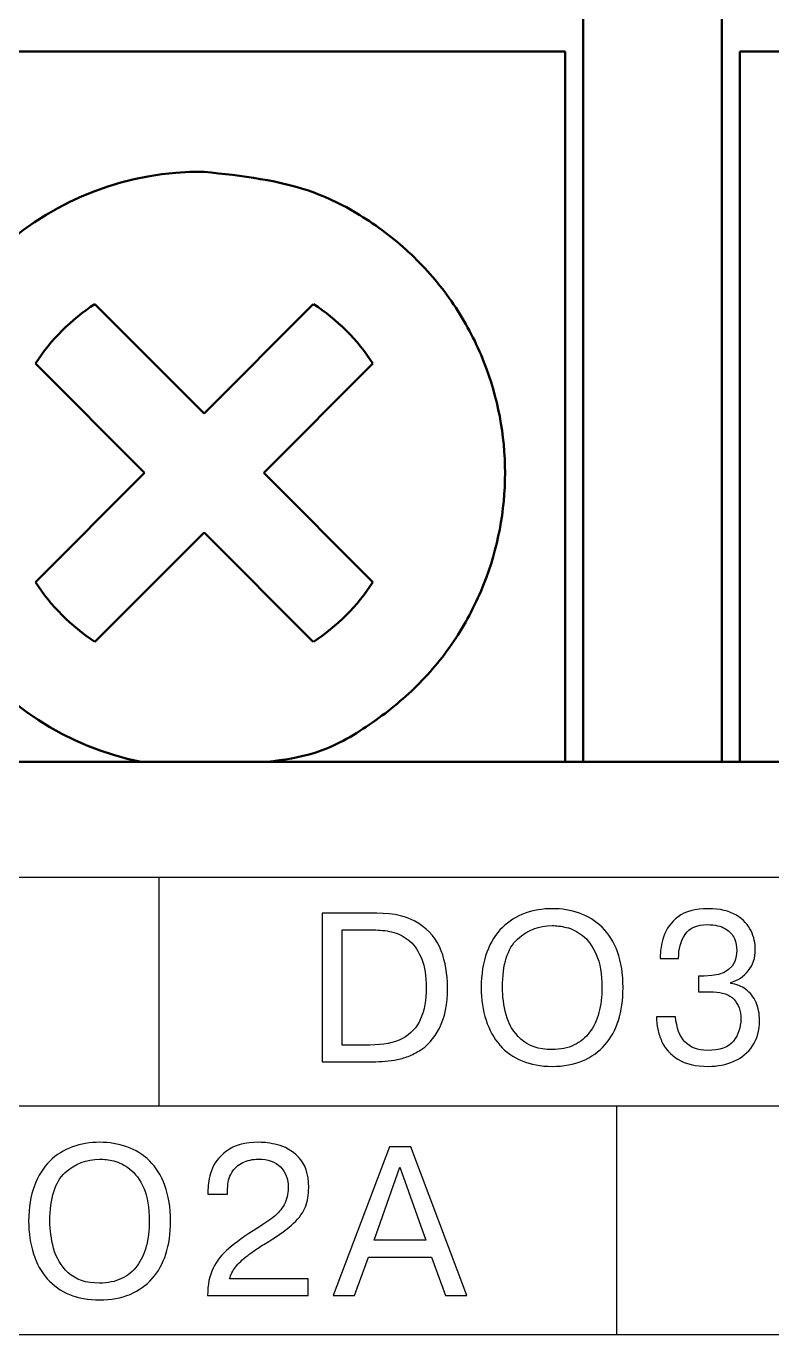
# Model space of a CAD drawing. Header units: millimetres. Extents: x 3520 to 8864, y 403 to 1747.
# Drawn here: x 5632.27 to 5633.014, y 876.052 to 877.356 of the extents above; entities that cross this region are included whole.
import ezdxf

# ---------------------------------------------------------------- set-up
doc = ezdxf.new("R2010")
doc.units = ezdxf.units.MM
doc.layers.add('main', color=5, linetype='Continuous', lineweight=50)
doc.layers.add('text', color=250, linetype='Continuous')

msp = doc.modelspace()

# ---------------------------------------------------------------- linework, layer by layer
at = {"layer": 'main', "color": 0, "linetype": 'Continuous'}
for p, q in [((5632.8259, 877.4393, 1518.358), (5632.8259, 877.3193, 1518.358)), ((5632.9639, 877.3193, 1518.358), (5632.9639, 877.4393, 1518.358)), ((5632.8079, 877.3313, 1518.358), (5632.0879, 877.3313, 1518.358)), ((5632.8079, 876.9113, 1518.358), (5632.8079, 877.3313, 1518.358)), ((5633.7019, 877.3313, 1518.358), (5632.9819, 877.3313, 1518.358)), ((5632.9819, 877.3313, 1518.358), (5632.9819, 876.9113, 1518.358)), ((5632.8259, 877.3193, 1518.358), (5632.8259, 876.6232, 1518.358)), ((5632.9639, 876.6232, 1518.358), (5632.9639, 877.3193, 1518.358)), ((5632.339, 877.0795, 1518.358), (5632.4479, 876.9706, 1518.358)), ((5632.4479, 876.9706, 1518.358), (5632.5567, 877.0795, 1518.358)), ((5632.3885, 876.9113, 1518.358), (5632.2796, 877.0201, 1518.358)), ((5632.6161, 877.0201, 1518.358), (5632.5073, 876.9113, 1518.358)), ((5632.2796, 876.8024, 1518.358), (5632.3885, 876.9113, 1518.358)), ((5632.5073, 876.9113, 1518.358), (5632.6161, 876.8024, 1518.358)), ((5632.8079, 876.6232, 1518.358), (5632.8079, 876.9113, 1518.358)), ((5632.9819, 876.9113, 1518.358), (5632.9819, 876.6232, 1518.358)), ((5632.4479, 876.8519, 1518.358), (5632.339, 876.743, 1518.358)), ((5632.5567, 876.743, 1518.358), (5632.4479, 876.8519, 1518.358)), ((5628.6679, 876.6232, 1518.358), (5635.7479, 876.6232, 1518.358))]:
    msp.add_line(p, q, dxfattribs=at)
for centre, radius, start, end in [((5632.4441, 876.9143, 1518.358), 0.297, 89.2641, 258.5219), ((5632.4479, 876.9113, 1518.358), 0.2004, 122.9031, 147.0969), ((5632.4479, 876.9113, 1518.358), 0.2004, 32.9031, 57.0969), ((5632.4479, 876.9113, 1518.358), 0.2004, 212.9031, 237.0969), ((5632.4479, 876.9113, 1518.358), 0.2004, 302.9031, 327.0969)]:
    msp.add_arc(centre, radius, start, end, dxfattribs=at)
msp.add_open_spline([(5632.4479, 877.2113, 1518.358), (5632.4856, 877.2072, 1518.358), (5632.5439, 877.201, 1518.358), (5632.6138, 877.1636, 1518.358), (5632.6615, 877.1249, 1518.358), (5632.7005, 877.0771, 1518.358), (5632.7366, 877.0072, 1518.358), (5632.7552, 876.9113, 1518.358), (5632.7366, 876.8152, 1518.358), (5632.7005, 876.7454, 1518.358), (5632.6615, 876.6975, 1518.358), (5632.6136, 876.6593, 1518.358), (5632.5634, 876.6302, 1518.358), (5632.5269, 876.6254, 1518.358), (5632.5108, 876.6232, 1518.358)], degree=3, knots=[0, 0, 0, 0, 0.128485, 0.1984293, 0.2683, 0.3382439, 0.4081143, 0.5365991, 0.665084, 0.7350283, 0.8048991, 0.8748431, 0.9447136, 1, 1, 1, 1], dxfattribs=at)
at = {"layer": 'text', "color": 0}
for points, knots in [([(5628.8631, 876.0524, 1518.358), (5628.8631, 876.0524, 1518.358), (5635.4871, 876.0524, 1518.358), (5635.4871, 876.0524, 1518.358), (5635.4871, 876.0524, 1518.358), (5635.4871, 876.0524, 1518.358), (5635.4871, 876.5084, 1518.358), (5635.4871, 876.5084, 1518.358), (5635.4871, 876.5084, 1518.358), (5635.4871, 876.5084, 1518.358), (5628.8631, 876.5084, 1518.358), (5628.8631, 876.5084, 1518.358), (5628.8631, 876.5084, 1518.358), (5628.8631, 876.5084, 1518.358), (5628.8631, 876.0524, 1518.358), (5628.8631, 876.0524, 1518.358)], [0, 0, 0, 0, 0.25, 0.25, 0.25, 0.25, 0.5, 0.5, 0.5, 0.5, 0.75, 0.75, 0.75, 0.75, 1, 1, 1, 1]), ([(5632.7948, 876.3199, 1518.358), (5632.7836, 876.3199, 1518.358), (5632.7736, 876.3217, 1518.358), (5632.7648, 876.3253, 1518.358), (5632.7648, 876.3253, 1518.358), (5632.7561, 876.3289, 1518.358), (5632.7487, 876.3341, 1518.358), (5632.7427, 876.341, 1518.358), (5632.7427, 876.341, 1518.358), (5632.7367, 876.3478, 1518.358), (5632.7321, 876.3561, 1518.358), (5632.7289, 876.3659, 1518.358), (5632.7289, 876.3659, 1518.358), (5632.7257, 876.3756, 1518.358), (5632.7241, 876.3865, 1518.358), (5632.7241, 876.3984, 1518.358), (5632.7241, 876.3984, 1518.358), (5632.7241, 876.4119, 1518.358), (5632.726, 876.4237, 1518.358), (5632.7298, 876.4337, 1518.358), (5632.7298, 876.4337, 1518.358), (5632.7335, 876.4437, 1518.358), (5632.7387, 876.4519, 1518.358), (5632.7452, 876.4583, 1518.358), (5632.7452, 876.4583, 1518.358), (5632.7518, 876.4646, 1518.358), (5632.7593, 876.4693, 1518.358), (5632.7678, 876.4724, 1518.358), (5632.7678, 876.4724, 1518.358), (5632.7763, 876.4754, 1518.358), (5632.7853, 876.477, 1518.358), (5632.7948, 876.477, 1518.358), (5632.7948, 876.477, 1518.358), (5632.8044, 876.477, 1518.358), (5632.8135, 876.4755, 1518.358), (5632.822, 876.4725, 1518.358), (5632.822, 876.4725, 1518.358), (5632.8306, 876.4695, 1518.358), (5632.8381, 876.4648, 1518.358), (5632.8446, 876.4585, 1518.358), (5632.8446, 876.4585, 1518.358), (5632.8511, 876.4522, 1518.358), (5632.8562, 876.444, 1518.358), (5632.86, 876.4339, 1518.358), (5632.86, 876.4339, 1518.358), (5632.8637, 876.4238, 1518.358), (5632.8655, 876.412, 1518.358), (5632.8655, 876.3984, 1518.358), (5632.8655, 876.3984, 1518.358), (5632.8655, 876.3861, 1518.358), (5632.864, 876.3752, 1518.358), (5632.8609, 876.3657, 1518.358), (5632.8609, 876.3657, 1518.358), (5632.8579, 876.3561, 1518.358), (5632.8533, 876.348, 1518.358), (5632.8473, 876.3412, 1518.358), (5632.8473, 876.3412, 1518.358), (5632.8413, 876.3344, 1518.358), (5632.834, 876.3292, 1518.358), (5632.8252, 876.3254, 1518.358), (5632.8252, 876.3254, 1518.358), (5632.8164, 876.3217, 1518.358), (5632.8063, 876.3199, 1518.358), (5632.7948, 876.3199, 1518.358)], [0, 0, 0, 0, 0.0625, 0.0625, 0.0625, 0.0625, 0.125, 0.125, 0.125, 0.125, 0.1875, 0.1875, 0.1875, 0.1875, 0.25, 0.25, 0.25, 0.25, 0.3125, 0.3125, 0.3125, 0.3125, 0.375, 0.375, 0.375, 0.375, 0.4375, 0.4375, 0.4375, 0.4375, 0.5, 0.5, 0.5, 0.5, 0.5625, 0.5625, 0.5625, 0.5625, 0.625, 0.625, 0.625, 0.625, 0.6875, 0.6875, 0.6875, 0.6875, 0.75, 0.75, 0.75, 0.75, 0.8125, 0.8125, 0.8125, 0.8125, 0.875, 0.875, 0.875, 0.875, 0.9375, 0.9375, 0.9375, 0.9375, 1, 1, 1, 1]), ([(5632.8987, 876.3694, 1518.358), (5632.8987, 876.3694, 1518.358), (5632.9178, 876.3694, 1518.358), (5632.9178, 876.3694, 1518.358), (5632.9178, 876.3694, 1518.358), (5632.9199, 876.347, 1518.358), (5632.9304, 876.3358, 1518.358), (5632.9494, 876.3358, 1518.358), (5632.9494, 876.3358, 1518.358), (5632.962, 876.3358, 1518.358), (5632.9708, 876.3389, 1518.358), (5632.9756, 876.3451, 1518.358), (5632.9756, 876.3451, 1518.358), (5632.9805, 876.3514, 1518.358), (5632.9829, 876.3587, 1518.358), (5632.9829, 876.3671, 1518.358), (5632.9829, 876.3671, 1518.358), (5632.9829, 876.3753, 1518.358), (5632.9806, 876.3817, 1518.358), (5632.976, 876.3867, 1518.358), (5632.976, 876.3867, 1518.358), (5632.9713, 876.3916, 1518.358), (5632.9646, 876.394, 1518.358), (5632.9558, 876.394, 1518.358), (5632.9558, 876.394, 1518.358), (5632.9558, 876.394, 1518.358), (5632.9461, 876.394, 1518.358), (5632.9461, 876.394, 1518.358), (5632.9461, 876.394, 1518.358), (5632.9461, 876.394, 1518.358), (5632.9409, 876.394, 1518.358), (5632.9409, 876.394, 1518.358), (5632.9409, 876.394, 1518.358), (5632.9409, 876.394, 1518.358), (5632.9406, 876.4099, 1518.358), (5632.9406, 876.4099, 1518.358), (5632.9406, 876.4099, 1518.358), (5632.9406, 876.4099, 1518.358), (5632.9465, 876.4099, 1518.358), (5632.9465, 876.4099, 1518.358), (5632.9465, 876.4099, 1518.358), (5632.9681, 876.4099, 1518.358), (5632.9789, 876.4184, 1518.358), (5632.9789, 876.4354, 1518.358), (5632.9789, 876.4354, 1518.358), (5632.9789, 876.4394, 1518.358), (5632.9781, 876.4433, 1518.358), (5632.9766, 876.4472, 1518.358), (5632.9766, 876.4472, 1518.358), (5632.975, 876.4511, 1518.358), (5632.972, 876.4543, 1518.358), (5632.9675, 876.457, 1518.358), (5632.9675, 876.457, 1518.358), (5632.9631, 876.4597, 1518.358), (5632.9572, 876.4611, 1518.358), (5632.9497, 876.4611, 1518.358), (5632.9497, 876.4611, 1518.358), (5632.9391, 876.4611, 1518.358), (5632.9316, 876.4578, 1518.358), (5632.9273, 876.4513, 1518.358), (5632.9273, 876.4513, 1518.358), (5632.923, 876.4448, 1518.358), (5632.9209, 876.4368, 1518.358), (5632.9209, 876.4275, 1518.358), (5632.9209, 876.4275, 1518.358), (5632.9209, 876.4275, 1518.358), (5632.9025, 876.4275, 1518.358), (5632.9025, 876.4275, 1518.358), (5632.9025, 876.4275, 1518.358), (5632.9025, 876.4348, 1518.358), (5632.9037, 876.4421, 1518.358), (5632.9062, 876.4496, 1518.358), (5632.9062, 876.4496, 1518.358), (5632.9086, 876.4571, 1518.358), (5632.9134, 876.4635, 1518.358), (5632.9204, 876.4689, 1518.358), (5632.9204, 876.4689, 1518.358), (5632.9275, 876.4743, 1518.358), (5632.9375, 876.477, 1518.358), (5632.9504, 876.477, 1518.358), (5632.9504, 876.477, 1518.358), (5632.9621, 876.477, 1518.358), (5632.9715, 876.4748, 1518.358), (5632.9785, 876.4705, 1518.358), (5632.9785, 876.4705, 1518.358), (5632.9855, 876.4663, 1518.358), (5632.9904, 876.461, 1518.358), (5632.9932, 876.4548, 1518.358), (5632.9932, 876.4548, 1518.358), (5632.996, 876.4486, 1518.358), (5632.9974, 876.4424, 1518.358), (5632.9974, 876.4364, 1518.358), (5632.9974, 876.4364, 1518.358), (5632.9974, 876.428, 1518.358), (5632.9951, 876.4209, 1518.358), (5632.9904, 876.4152, 1518.358), (5632.9904, 876.4152, 1518.358), (5632.9858, 876.4094, 1518.358), (5632.9799, 876.4055, 1518.358), (5632.973, 876.4035, 1518.358), (5632.973, 876.4035, 1518.358), (5632.973, 876.4035, 1518.358), (5632.973, 876.4025, 1518.358), (5632.973, 876.4025, 1518.358), (5632.973, 876.4025, 1518.358), (5632.9786, 876.4017, 1518.358), (5632.9836, 876.3997, 1518.358), (5632.988, 876.3965, 1518.358), (5632.988, 876.3965, 1518.358), (5632.9923, 876.3932, 1518.358), (5632.9957, 876.3889, 1518.358), (5632.9981, 876.3836, 1518.358), (5632.9981, 876.3836, 1518.358), (5633.0004, 876.3783, 1518.358), (5633.0016, 876.3723, 1518.358), (5633.0016, 876.3657, 1518.358), (5633.0016, 876.3657, 1518.358), (5633.0016, 876.3557, 1518.358), (5632.9993, 876.3472, 1518.358), (5632.9946, 876.3403, 1518.358), (5632.9946, 876.3403, 1518.358), (5632.9899, 876.3335, 1518.358), (5632.9837, 876.3283, 1518.358), (5632.976, 876.325, 1518.358), (5632.976, 876.325, 1518.358), (5632.9682, 876.3216, 1518.358), (5632.9597, 876.3199, 1518.358), (5632.9506, 876.3199, 1518.358), (5632.9506, 876.3199, 1518.358), (5632.9379, 876.3199, 1518.358), (5632.9278, 876.3222, 1518.358), (5632.9203, 876.3269, 1518.358), (5632.9203, 876.3269, 1518.358), (5632.9127, 876.3316, 1518.358), (5632.9073, 876.3377, 1518.358), (5632.904, 876.3451, 1518.358), (5632.904, 876.3451, 1518.358), (5632.9023, 876.3489, 1518.358), (5632.901, 876.3529, 1518.358), (5632.9001, 876.3569, 1518.358), (5632.9001, 876.3569, 1518.358), (5632.8992, 876.361, 1518.358), (5632.8987, 876.3651, 1518.358), (5632.8987, 876.3694, 1518.358)], [0, 0, 0, 0, 0.027778, 0.027778, 0.027778, 0.027778, 0.055556, 0.055556, 0.055556, 0.055556, 0.083333, 0.083333, 0.083333, 0.083333, 0.111111, 0.111111, 0.111111, 0.111111, 0.138889, 0.138889, 0.138889, 0.138889, 0.166667, 0.166667, 0.166667, 0.166667, 0.194444, 0.194444, 0.194444, 0.194444, 0.222222, 0.222222, 0.222222, 0.222222, 0.25, 0.25, 0.25, 0.25, 0.277778, 0.277778, 0.277778, 0.277778, 0.305556, 0.305556, 0.305556, 0.305556, 0.333333, 0.333333, 0.333333, 0.333333, 0.361111, 0.361111, 0.361111, 0.361111, 0.388889, 0.388889, 0.388889, 0.388889, 0.416667, 0.416667, 0.416667, 0.416667, 0.444444, 0.444444, 0.444444, 0.444444, 0.472222, 0.472222, 0.472222, 0.472222, 0.5, 0.5, 0.5, 0.5, 0.527778, 0.527778, 0.527778, 0.527778, 0.555556, 0.555556, 0.555556, 0.555556, 0.583333, 0.583333, 0.583333, 0.583333, 0.611111, 0.611111, 0.611111, 0.611111, 0.638889, 0.638889, 0.638889, 0.638889, 0.666667, 0.666667, 0.666667, 0.666667, 0.694444, 0.694444, 0.694444, 0.694444, 0.722222, 0.722222, 0.722222, 0.722222, 0.75, 0.75, 0.75, 0.75, 0.777778, 0.777778, 0.777778, 0.777778, 0.805556, 0.805556, 0.805556, 0.805556, 0.833333, 0.833333, 0.833333, 0.833333, 0.861111, 0.861111, 0.861111, 0.861111, 0.888889, 0.888889, 0.888889, 0.888889, 0.916667, 0.916667, 0.916667, 0.916667, 0.944444, 0.944444, 0.944444, 0.944444, 0.972222, 0.972222, 0.972222, 0.972222, 1, 1, 1, 1]), ([(5632.5656, 876.4725, 1518.358), (5632.5656, 876.4725, 1518.358), (5632.62, 876.4725, 1518.358), (5632.62, 876.4725, 1518.358), (5632.62, 876.4725, 1518.358), (5632.6374, 876.4725, 1518.358), (5632.6515, 876.4691, 1518.358), (5632.662, 876.4621, 1518.358), (5632.662, 876.4621, 1518.358), (5632.6725, 876.4552, 1518.358), (5632.6799, 876.4462, 1518.358), (5632.6842, 876.4351, 1518.358), (5632.6842, 876.4351, 1518.358), (5632.6884, 876.4239, 1518.358), (5632.6905, 876.4118, 1518.358), (5632.6905, 876.3988, 1518.358), (5632.6905, 876.3988, 1518.358), (5632.6905, 876.3818, 1518.358), (5632.6878, 876.3681, 1518.358), (5632.6824, 876.3578, 1518.358), (5632.6824, 876.3578, 1518.358), (5632.6769, 876.3474, 1518.358), (5632.6701, 876.3398, 1518.358), (5632.6619, 876.3351, 1518.358), (5632.6619, 876.3351, 1518.358), (5632.6578, 876.3327, 1518.358), (5632.6538, 876.3308, 1518.358), (5632.6498, 876.3293, 1518.358), (5632.6498, 876.3293, 1518.358), (5632.6458, 876.3278, 1518.358), (5632.6417, 876.3268, 1518.358), (5632.6376, 876.3262, 1518.358), (5632.6376, 876.3262, 1518.358), (5632.6295, 876.325, 1518.358), (5632.6212, 876.3243, 1518.358), (5632.6126, 876.3243, 1518.358), (5632.6126, 876.3243, 1518.358), (5632.6126, 876.3243, 1518.358), (5632.5656, 876.3243, 1518.358), (5632.5656, 876.3243, 1518.358), (5632.5656, 876.3243, 1518.358), (5632.5656, 876.3243, 1518.358), (5632.5656, 876.4725, 1518.358), (5632.5656, 876.4725, 1518.358)], [0, 0, 0, 0, 0.090909, 0.090909, 0.090909, 0.090909, 0.181818, 0.181818, 0.181818, 0.181818, 0.272727, 0.272727, 0.272727, 0.272727, 0.363636, 0.363636, 0.363636, 0.363636, 0.454545, 0.454545, 0.454545, 0.454545, 0.545455, 0.545455, 0.545455, 0.545455, 0.636364, 0.636364, 0.636364, 0.636364, 0.727273, 0.727273, 0.727273, 0.727273, 0.818182, 0.818182, 0.818182, 0.818182, 0.909091, 0.909091, 0.909091, 0.909091, 1, 1, 1, 1]), ([(5632.5855, 876.4558, 1518.358), (5632.5855, 876.4558, 1518.358), (5632.5855, 876.3411, 1518.358), (5632.5855, 876.3411, 1518.358), (5632.5855, 876.3411, 1518.358), (5632.5855, 876.3411, 1518.358), (5632.6132, 876.3411, 1518.358), (5632.6132, 876.3411, 1518.358), (5632.6132, 876.3411, 1518.358), (5632.6264, 876.3411, 1518.358), (5632.6372, 876.3433, 1518.358), (5632.6455, 876.3477, 1518.358), (5632.6455, 876.3477, 1518.358), (5632.6538, 876.3522, 1518.358), (5632.6599, 876.3586, 1518.358), (5632.6637, 876.3672, 1518.358), (5632.6637, 876.3672, 1518.358), (5632.6674, 876.3757, 1518.358), (5632.6693, 876.3861, 1518.358), (5632.6693, 876.3984, 1518.358), (5632.6693, 876.3984, 1518.358), (5632.6693, 876.4098, 1518.358), (5632.6678, 876.4192, 1518.358), (5632.6648, 876.4268, 1518.358), (5632.6648, 876.4268, 1518.358), (5632.6618, 876.4344, 1518.358), (5632.6579, 876.4403, 1518.358), (5632.653, 876.4445, 1518.358), (5632.653, 876.4445, 1518.358), (5632.6482, 876.4487, 1518.358), (5632.6428, 876.4516, 1518.358), (5632.637, 876.4533, 1518.358), (5632.637, 876.4533, 1518.358), (5632.6311, 876.4549, 1518.358), (5632.6251, 876.4558, 1518.358), (5632.6189, 876.4558, 1518.358), (5632.6189, 876.4558, 1518.358), (5632.6189, 876.4558, 1518.358), (5632.5855, 876.4558, 1518.358), (5632.5855, 876.4558, 1518.358)], [0, 0, 0, 0, 0.1, 0.1, 0.1, 0.1, 0.2, 0.2, 0.2, 0.2, 0.3, 0.3, 0.3, 0.3, 0.4, 0.4, 0.4, 0.4, 0.5, 0.5, 0.5, 0.5, 0.6, 0.6, 0.6, 0.6, 0.7, 0.7, 0.7, 0.7, 0.8, 0.8, 0.8, 0.8, 0.9, 0.9, 0.9, 0.9, 1, 1, 1, 1]), ([(5632.7948, 876.3366, 1518.358), (5632.8031, 876.3366, 1518.358), (5632.8104, 876.3381, 1518.358), (5632.8167, 876.3412, 1518.358), (5632.8167, 876.3412, 1518.358), (5632.823, 876.3442, 1518.358), (5632.8282, 876.3484, 1518.358), (5632.8322, 876.3538, 1518.358), (5632.8322, 876.3538, 1518.358), (5632.8363, 876.3592, 1518.358), (5632.8394, 876.3658, 1518.358), (5632.8414, 876.3734, 1518.358), (5632.8414, 876.3734, 1518.358), (5632.8434, 876.381, 1518.358), (5632.8444, 876.3894, 1518.358), (5632.8444, 876.3984, 1518.358), (5632.8444, 876.3984, 1518.358), (5632.8444, 876.4119, 1518.358), (5632.8426, 876.4229, 1518.358), (5632.8388, 876.4314, 1518.358), (5632.8388, 876.4314, 1518.358), (5632.835, 876.4399, 1518.358), (5632.8305, 876.4462, 1518.358), (5632.825, 876.4503, 1518.358), (5632.825, 876.4503, 1518.358), (5632.8196, 876.4544, 1518.358), (5632.8143, 876.4571, 1518.358), (5632.8091, 876.4583, 1518.358), (5632.8091, 876.4583, 1518.358), (5632.8039, 876.4596, 1518.358), (5632.7992, 876.4602, 1518.358), (5632.7948, 876.4602, 1518.358), (5632.7948, 876.4602, 1518.358), (5632.7818, 876.4602, 1518.358), (5632.7703, 876.4557, 1518.358), (5632.7603, 876.4466, 1518.358), (5632.7603, 876.4466, 1518.358), (5632.7503, 876.4376, 1518.358), (5632.7453, 876.4215, 1518.358), (5632.7453, 876.3984, 1518.358), (5632.7453, 876.3984, 1518.358), (5632.7453, 876.3896, 1518.358), (5632.7465, 876.3806, 1518.358), (5632.749, 876.3713, 1518.358), (5632.749, 876.3713, 1518.358), (5632.7514, 876.3621, 1518.358), (5632.7562, 876.354, 1518.358), (5632.7636, 876.3471, 1518.358), (5632.7636, 876.3471, 1518.358), (5632.7709, 876.3401, 1518.358), (5632.7813, 876.3366, 1518.358), (5632.7948, 876.3366, 1518.358)], [0, 0, 0, 0, 0.076923, 0.076923, 0.076923, 0.076923, 0.153846, 0.153846, 0.153846, 0.153846, 0.230769, 0.230769, 0.230769, 0.230769, 0.307692, 0.307692, 0.307692, 0.307692, 0.384615, 0.384615, 0.384615, 0.384615, 0.461538, 0.461538, 0.461538, 0.461538, 0.538462, 0.538462, 0.538462, 0.538462, 0.615385, 0.615385, 0.615385, 0.615385, 0.692308, 0.692308, 0.692308, 0.692308, 0.769231, 0.769231, 0.769231, 0.769231, 0.846154, 0.846154, 0.846154, 0.846154, 0.923077, 0.923077, 0.923077, 0.923077, 1, 1, 1, 1]), ([(5632.3436, 876.0871, 1518.358), (5632.3324, 876.0871, 1518.358), (5632.3224, 876.0889, 1518.358), (5632.3136, 876.0925, 1518.358), (5632.3136, 876.0925, 1518.358), (5632.3049, 876.0961, 1518.358), (5632.2975, 876.1014, 1518.358), (5632.2915, 876.1082, 1518.358), (5632.2915, 876.1082, 1518.358), (5632.2854, 876.115, 1518.358), (5632.2809, 876.1233, 1518.358), (5632.2777, 876.1331, 1518.358), (5632.2777, 876.1331, 1518.358), (5632.2745, 876.1429, 1518.358), (5632.2729, 876.1537, 1518.358), (5632.2729, 876.1657, 1518.358), (5632.2729, 876.1657, 1518.358), (5632.2729, 876.1791, 1518.358), (5632.2748, 876.1909, 1518.358), (5632.2786, 876.2009, 1518.358), (5632.2786, 876.2009, 1518.358), (5632.2823, 876.211, 1518.358), (5632.2875, 876.2191, 1518.358), (5632.294, 876.2255, 1518.358), (5632.294, 876.2255, 1518.358), (5632.3005, 876.2318, 1518.358), (5632.3081, 876.2365, 1518.358), (5632.3166, 876.2396, 1518.358), (5632.3166, 876.2396, 1518.358), (5632.3251, 876.2427, 1518.358), (5632.3341, 876.2442, 1518.358), (5632.3436, 876.2442, 1518.358), (5632.3436, 876.2442, 1518.358), (5632.3532, 876.2442, 1518.358), (5632.3622, 876.2427, 1518.358), (5632.3708, 876.2397, 1518.358), (5632.3708, 876.2397, 1518.358), (5632.3794, 876.2367, 1518.358), (5632.3869, 876.2321, 1518.358), (5632.3934, 876.2257, 1518.358), (5632.3934, 876.2257, 1518.358), (5632.3999, 876.2194, 1518.358), (5632.405, 876.2112, 1518.358), (5632.4087, 876.2011, 1518.358), (5632.4087, 876.2011, 1518.358), (5632.4124, 876.1911, 1518.358), (5632.4143, 876.1792, 1518.358), (5632.4143, 876.1657, 1518.358), (5632.4143, 876.1657, 1518.358), (5632.4143, 876.1533, 1518.358), (5632.4128, 876.1424, 1518.358), (5632.4097, 876.1329, 1518.358), (5632.4097, 876.1329, 1518.358), (5632.4067, 876.1234, 1518.358), (5632.4021, 876.1152, 1518.358), (5632.3961, 876.1084, 1518.358), (5632.3961, 876.1084, 1518.358), (5632.3901, 876.1017, 1518.358), (5632.3827, 876.0964, 1518.358), (5632.374, 876.0927, 1518.358), (5632.374, 876.0927, 1518.358), (5632.3652, 876.089, 1518.358), (5632.355, 876.0871, 1518.358), (5632.3436, 876.0871, 1518.358)], [0, 0, 0, 0, 0.0625, 0.0625, 0.0625, 0.0625, 0.125, 0.125, 0.125, 0.125, 0.1875, 0.1875, 0.1875, 0.1875, 0.25, 0.25, 0.25, 0.25, 0.3125, 0.3125, 0.3125, 0.3125, 0.375, 0.375, 0.375, 0.375, 0.4375, 0.4375, 0.4375, 0.4375, 0.5, 0.5, 0.5, 0.5, 0.5625, 0.5625, 0.5625, 0.5625, 0.625, 0.625, 0.625, 0.625, 0.6875, 0.6875, 0.6875, 0.6875, 0.75, 0.75, 0.75, 0.75, 0.8125, 0.8125, 0.8125, 0.8125, 0.875, 0.875, 0.875, 0.875, 0.9375, 0.9375, 0.9375, 0.9375, 1, 1, 1, 1]), ([(5632.5517, 876.1083, 1518.358), (5632.5517, 876.1083, 1518.358), (5632.5517, 876.0915, 1518.358), (5632.5517, 876.0915, 1518.358), (5632.5517, 876.0915, 1518.358), (5632.5517, 876.0915, 1518.358), (5632.4513, 876.0915, 1518.358), (5632.4513, 876.0915, 1518.358), (5632.4513, 876.0915, 1518.358), (5632.4513, 876.1023, 1518.358), (5632.4531, 876.1114, 1518.358), (5632.4568, 876.1188, 1518.358), (5632.4568, 876.1188, 1518.358), (5632.4605, 876.1263, 1518.358), (5632.4657, 876.1328, 1518.358), (5632.4725, 876.1385, 1518.358), (5632.4725, 876.1385, 1518.358), (5632.4792, 876.1442, 1518.358), (5632.4889, 876.1511, 1518.358), (5632.5014, 876.1591, 1518.358), (5632.5014, 876.1591, 1518.358), (5632.5082, 876.1633, 1518.358), (5632.5135, 876.167, 1518.358), (5632.5175, 876.1701, 1518.358), (5632.5175, 876.1701, 1518.358), (5632.5215, 876.1733, 1518.358), (5632.5248, 876.1772, 1518.358), (5632.5276, 876.182, 1518.358), (5632.5276, 876.182, 1518.358), (5632.5303, 876.1868, 1518.358), (5632.5317, 876.1925, 1518.358), (5632.5317, 876.1991, 1518.358), (5632.5317, 876.1991, 1518.358), (5632.5317, 876.2077, 1518.358), (5632.5291, 876.2145, 1518.358), (5632.5239, 876.2197, 1518.358), (5632.5239, 876.2197, 1518.358), (5632.5188, 876.2249, 1518.358), (5632.5114, 876.2274, 1518.358), (5632.502, 876.2274, 1518.358), (5632.502, 876.2274, 1518.358), (5632.4962, 876.2274, 1518.358), (5632.4909, 876.2263, 1518.358), (5632.4864, 876.2241, 1518.358), (5632.4864, 876.2241, 1518.358), (5632.4817, 876.2218, 1518.358), (5632.4781, 876.2185, 1518.358), (5632.4754, 876.214, 1518.358), (5632.4754, 876.214, 1518.358), (5632.4726, 876.2094, 1518.358), (5632.4713, 876.2041, 1518.358), (5632.4713, 876.198, 1518.358), (5632.4713, 876.198, 1518.358), (5632.4713, 876.198, 1518.358), (5632.4713, 876.1925, 1518.358), (5632.4713, 876.1925, 1518.358), (5632.4713, 876.1925, 1518.358), (5632.4713, 876.1925, 1518.358), (5632.4517, 876.1925, 1518.358), (5632.4517, 876.1925, 1518.358), (5632.4517, 876.1925, 1518.358), (5632.4517, 876.1925, 1518.358), (5632.4517, 876.1969, 1518.358), (5632.4517, 876.1969, 1518.358), (5632.4517, 876.1969, 1518.358), (5632.4517, 876.2025, 1518.358), (5632.4528, 876.2088, 1518.358), (5632.4551, 876.2159, 1518.358), (5632.4551, 876.2159, 1518.358), (5632.4574, 876.223, 1518.358), (5632.4623, 876.2295, 1518.358), (5632.47, 876.2354, 1518.358), (5632.47, 876.2354, 1518.358), (5632.4776, 876.2413, 1518.358), (5632.4884, 876.2442, 1518.358), (5632.5026, 876.2442, 1518.358), (5632.5026, 876.2442, 1518.358), (5632.5078, 876.2442, 1518.358), (5632.514, 876.2434, 1518.358), (5632.5211, 876.2418, 1518.358), (5632.5211, 876.2418, 1518.358), (5632.5283, 876.2402, 1518.358), (5632.5353, 876.2361, 1518.358), (5632.542, 876.2294, 1518.358), (5632.542, 876.2294, 1518.358), (5632.5487, 876.2227, 1518.358), (5632.5521, 876.2127, 1518.358), (5632.5521, 876.1993, 1518.358), (5632.5521, 876.1993, 1518.358), (5632.5521, 876.1918, 1518.358), (5632.551, 876.1854, 1518.358), (5632.5489, 876.1799, 1518.358), (5632.5489, 876.1799, 1518.358), (5632.5468, 876.1746, 1518.358), (5632.5429, 876.1691, 1518.358), (5632.5371, 876.1636, 1518.358), (5632.5371, 876.1636, 1518.358), (5632.5314, 876.1581, 1518.358), (5632.5231, 876.152, 1518.358), (5632.5123, 876.1455, 1518.358), (5632.5123, 876.1455, 1518.358), (5632.5078, 876.1428, 1518.358), (5632.5039, 876.1403, 1518.358), (5632.5005, 876.138, 1518.358), (5632.5005, 876.138, 1518.358), (5632.497, 876.1357, 1518.358), (5632.494, 876.1335, 1518.358), (5632.4913, 876.1315, 1518.358), (5632.4913, 876.1315, 1518.358), (5632.4886, 876.1295, 1518.358), (5632.4863, 876.1275, 1518.358), (5632.4843, 876.1255, 1518.358), (5632.4843, 876.1255, 1518.358), (5632.4823, 876.1236, 1518.358), (5632.4805, 876.1217, 1518.358), (5632.4791, 876.1199, 1518.358), (5632.4791, 876.1199, 1518.358), (5632.4763, 876.1162, 1518.358), (5632.4743, 876.1123, 1518.358), (5632.4733, 876.1083, 1518.358), (5632.4733, 876.1083, 1518.358), (5632.4733, 876.1083, 1518.358), (5632.5517, 876.1083, 1518.358), (5632.5517, 876.1083, 1518.358)], [0, 0, 0, 0, 0.032258, 0.032258, 0.032258, 0.032258, 0.064516, 0.064516, 0.064516, 0.064516, 0.096774, 0.096774, 0.096774, 0.096774, 0.129032, 0.129032, 0.129032, 0.129032, 0.16129, 0.16129, 0.16129, 0.16129, 0.193548, 0.193548, 0.193548, 0.193548, 0.225806, 0.225806, 0.225806, 0.225806, 0.258065, 0.258065, 0.258065, 0.258065, 0.290323, 0.290323, 0.290323, 0.290323, 0.322581, 0.322581, 0.322581, 0.322581, 0.354839, 0.354839, 0.354839, 0.354839, 0.387097, 0.387097, 0.387097, 0.387097, 0.419355, 0.419355, 0.419355, 0.419355, 0.451613, 0.451613, 0.451613, 0.451613, 0.483871, 0.483871, 0.483871, 0.483871, 0.516129, 0.516129, 0.516129, 0.516129, 0.548387, 0.548387, 0.548387, 0.548387, 0.580645, 0.580645, 0.580645, 0.580645, 0.612903, 0.612903, 0.612903, 0.612903, 0.645161, 0.645161, 0.645161, 0.645161, 0.677419, 0.677419, 0.677419, 0.677419, 0.709677, 0.709677, 0.709677, 0.709677, 0.741935, 0.741935, 0.741935, 0.741935, 0.774194, 0.774194, 0.774194, 0.774194, 0.806452, 0.806452, 0.806452, 0.806452, 0.83871, 0.83871, 0.83871, 0.83871, 0.870968, 0.870968, 0.870968, 0.870968, 0.903226, 0.903226, 0.903226, 0.903226, 0.935484, 0.935484, 0.935484, 0.935484, 0.967742, 0.967742, 0.967742, 0.967742, 1, 1, 1, 1]), ([(5632.6118, 876.1299, 1518.358), (5632.6118, 876.1299, 1518.358), (5632.5978, 876.0915, 1518.358), (5632.5978, 876.0915, 1518.358), (5632.5978, 876.0915, 1518.358), (5632.5978, 876.0915, 1518.358), (5632.5765, 876.0915, 1518.358), (5632.5765, 876.0915, 1518.358), (5632.5765, 876.0915, 1518.358), (5632.5765, 876.0915, 1518.358), (5632.6326, 876.2397, 1518.358), (5632.6326, 876.2397, 1518.358), (5632.6326, 876.2397, 1518.358), (5632.6326, 876.2397, 1518.358), (5632.6538, 876.2397, 1518.358), (5632.6538, 876.2397, 1518.358), (5632.6538, 876.2397, 1518.358), (5632.6538, 876.2397, 1518.358), (5632.7098, 876.0915, 1518.358), (5632.7098, 876.0915, 1518.358), (5632.7098, 876.0915, 1518.358), (5632.7098, 876.0915, 1518.358), (5632.6884, 876.0915, 1518.358), (5632.6884, 876.0915, 1518.358), (5632.6884, 876.0915, 1518.358), (5632.6884, 876.0915, 1518.358), (5632.6744, 876.1299, 1518.358), (5632.6744, 876.1299, 1518.358), (5632.6744, 876.1299, 1518.358), (5632.6744, 876.1299, 1518.358), (5632.6118, 876.1299, 1518.358), (5632.6118, 876.1299, 1518.358)], [0, 0, 0, 0, 0.125, 0.125, 0.125, 0.125, 0.25, 0.25, 0.25, 0.25, 0.375, 0.375, 0.375, 0.375, 0.5, 0.5, 0.5, 0.5, 0.625, 0.625, 0.625, 0.625, 0.75, 0.75, 0.75, 0.75, 0.875, 0.875, 0.875, 0.875, 1, 1, 1, 1]), ([(5632.3436, 876.1039, 1518.358), (5632.3519, 876.1039, 1518.358), (5632.3592, 876.1054, 1518.358), (5632.3655, 876.1084, 1518.358), (5632.3655, 876.1084, 1518.358), (5632.3718, 876.1114, 1518.358), (5632.377, 876.1156, 1518.358), (5632.381, 876.1211, 1518.358), (5632.381, 876.1211, 1518.358), (5632.3851, 876.1265, 1518.358), (5632.3881, 876.133, 1518.358), (5632.3902, 876.1406, 1518.358), (5632.3902, 876.1406, 1518.358), (5632.3922, 876.1483, 1518.358), (5632.3932, 876.1566, 1518.358), (5632.3932, 876.1657, 1518.358), (5632.3932, 876.1657, 1518.358), (5632.3932, 876.1791, 1518.358), (5632.3914, 876.1901, 1518.358), (5632.3876, 876.1986, 1518.358), (5632.3876, 876.1986, 1518.358), (5632.3838, 876.2071, 1518.358), (5632.3793, 876.2134, 1518.358), (5632.3738, 876.2175, 1518.358), (5632.3738, 876.2175, 1518.358), (5632.3683, 876.2216, 1518.358), (5632.3631, 876.2243, 1518.358), (5632.3579, 876.2256, 1518.358), (5632.3579, 876.2256, 1518.358), (5632.3527, 876.2268, 1518.358), (5632.348, 876.2274, 1518.358), (5632.3436, 876.2274, 1518.358), (5632.3436, 876.2274, 1518.358), (5632.3306, 876.2274, 1518.358), (5632.3191, 876.2229, 1518.358), (5632.3091, 876.2139, 1518.358), (5632.3091, 876.2139, 1518.358), (5632.2991, 876.2048, 1518.358), (5632.2941, 876.1887, 1518.358), (5632.2941, 876.1657, 1518.358), (5632.2941, 876.1657, 1518.358), (5632.2941, 876.1568, 1518.358), (5632.2953, 876.1478, 1518.358), (5632.2978, 876.1386, 1518.358), (5632.2978, 876.1386, 1518.358), (5632.3002, 876.1293, 1518.358), (5632.305, 876.1212, 1518.358), (5632.3124, 876.1143, 1518.358), (5632.3124, 876.1143, 1518.358), (5632.3197, 876.1073, 1518.358), (5632.3301, 876.1039, 1518.358), (5632.3436, 876.1039, 1518.358)], [0, 0, 0, 0, 0.076923, 0.076923, 0.076923, 0.076923, 0.153846, 0.153846, 0.153846, 0.153846, 0.230769, 0.230769, 0.230769, 0.230769, 0.307692, 0.307692, 0.307692, 0.307692, 0.384615, 0.384615, 0.384615, 0.384615, 0.461538, 0.461538, 0.461538, 0.461538, 0.538462, 0.538462, 0.538462, 0.538462, 0.615385, 0.615385, 0.615385, 0.615385, 0.692308, 0.692308, 0.692308, 0.692308, 0.769231, 0.769231, 0.769231, 0.769231, 0.846154, 0.846154, 0.846154, 0.846154, 0.923077, 0.923077, 0.923077, 0.923077, 1, 1, 1, 1]), ([(5632.6173, 876.1466, 1518.358), (5632.6173, 876.1466, 1518.358), (5632.6689, 876.1466, 1518.358), (5632.6689, 876.1466, 1518.358), (5632.6689, 876.1466, 1518.358), (5632.6689, 876.1466, 1518.358), (5632.6431, 876.2196, 1518.358), (5632.6431, 876.2196, 1518.358), (5632.6431, 876.2196, 1518.358), (5632.6431, 876.2196, 1518.358), (5632.6173, 876.1466, 1518.358), (5632.6173, 876.1466, 1518.358)], [0, 0, 0, 0, 0.333333, 0.333333, 0.333333, 0.333333, 0.666667, 0.666667, 0.666667, 0.666667, 1, 1, 1, 1])]:
    msp.add_open_spline(points, degree=3, knots=knots, dxfattribs=at)
for points in [[(5632.4031, 876.2804, 1518.358), (5632.4031, 876.2804, 1518.358), (5632.4031, 876.5084, 1518.358), (5632.4031, 876.5084, 1518.358)], [(5628.8631, 876.2804, 1518.358), (5628.8631, 876.2804, 1518.358), (5635.4871, 876.2804, 1518.358), (5635.4871, 876.2804, 1518.358)], [(5632.8591, 876.2804, 1518.358), (5632.8591, 876.2804, 1518.358), (5632.8591, 876.0524, 1518.358), (5632.8591, 876.0524, 1518.358)]]:
    msp.add_open_spline(points, degree=3, dxfattribs=at)

doc.saveas('drawing.dxf')
